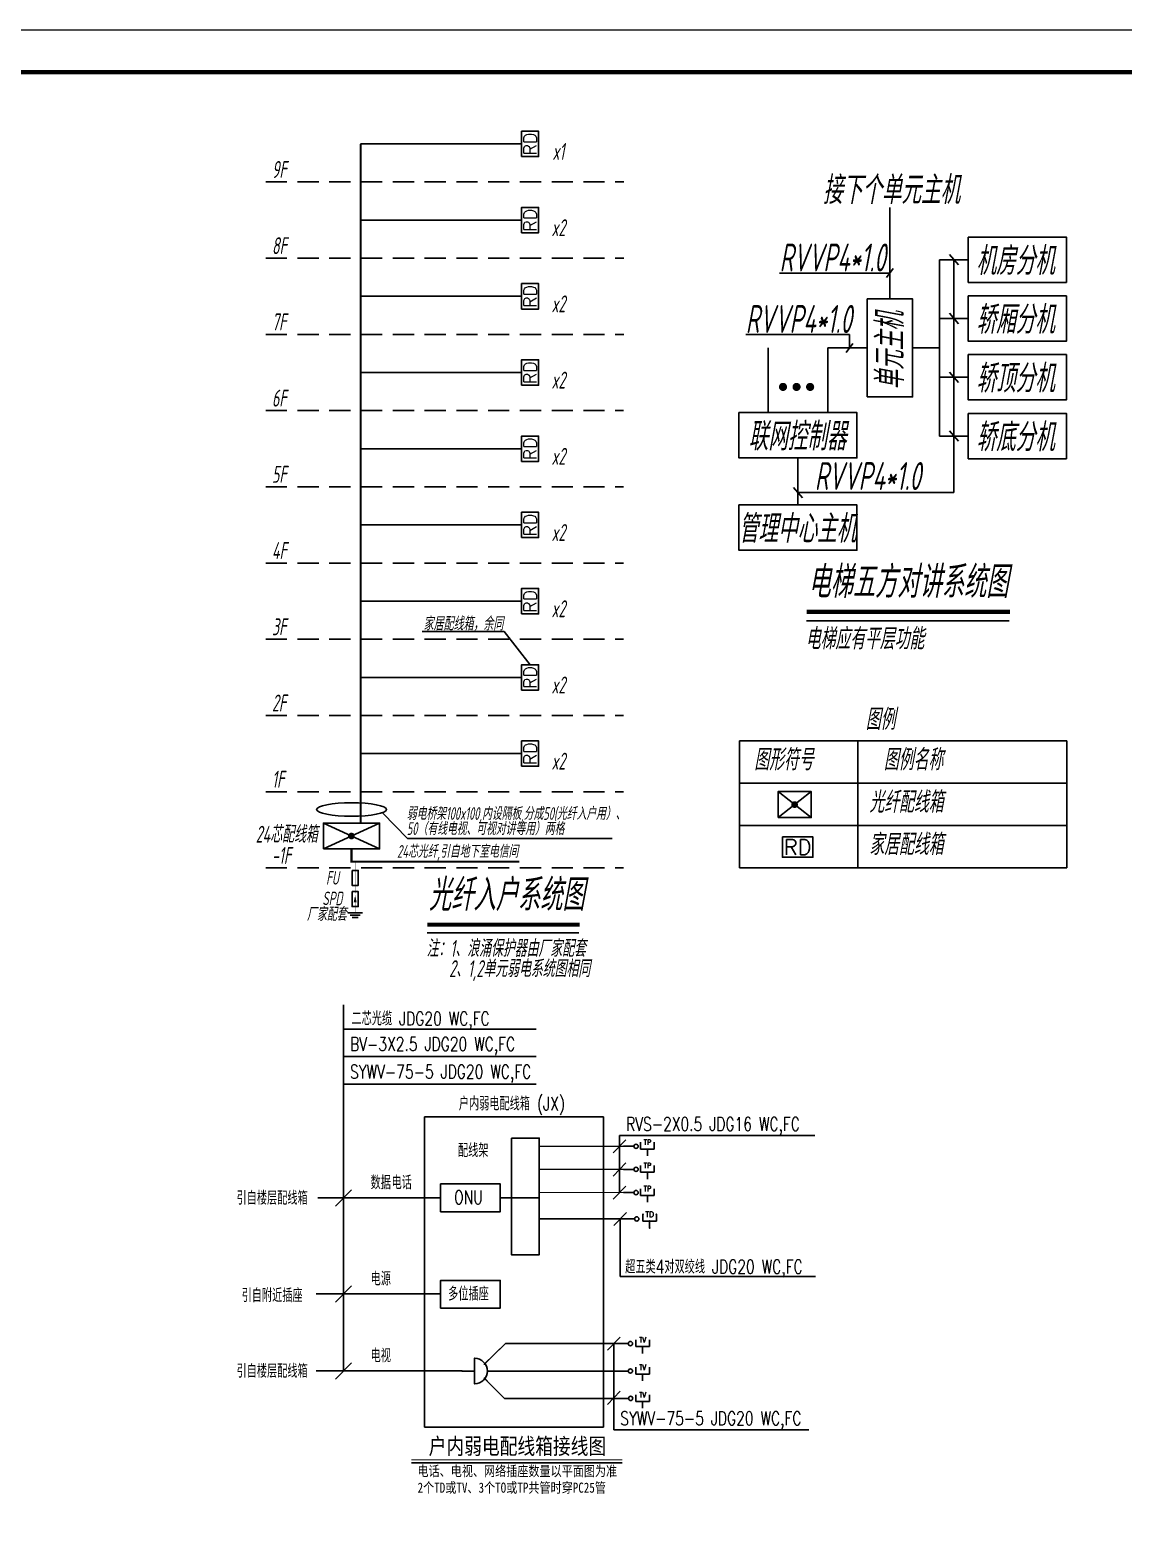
# Model space of a CAD drawing. Extents: x 3002737 to 4077523, y -995787 to -7267.
# Drawn here: x 3611854 to 3637669, y -674562 to -639387 of the extents above; entities that cross this region are included whole.
import ezdxf
from ezdxf.enums import TextEntityAlignment as Align

# ---------------------------------------------------------------- set-up
doc = ezdxf.new("R2010")
doc.units = 0
doc.header["$LTSCALE"] = 1000
doc.header["$MEASUREMENT"] = 0
doc.linetypes.add('DASHED', pattern=[0.75, 0.5, -0.25])
doc.layers.get('0').update_dxf_attribs({"linetype": 'CONTINUOUS'})
for name, color, linetype in [('DIM-照明', 7, 'CONTINUOUS'), ('EQUIP-通讯', 3, 'CONTINUOUS'), ('T-消防设备', 3, 'CONTINUOUS'), ('T-通用', 7, 'CONTINUOUS'), ('TEL_TEXT', 7, 'CONTINUOUS'), ('WIRE-照明', 2, 'CONTINUOUS'), ('WIRE-通讯', 4, 'CONTINUOUS'), ('照明平面导线层', 3, 'CONTINUOUS')]:
    doc.layers.add(name, color=color, linetype=linetype)
doc.layers.add('图框', color=147, linetype='CONTINUOUS', lineweight=20)
doc.styles.add('-黑体', font='simhei.ttf', dxfattribs={"width": 0.8})
doc.styles.add('1常用弱电', font='SIMPLEX.shx', dxfattribs={"width": 0.8, "height": 3.5, "bigfont": 'HZTXT.shx'})
doc.styles.add('_COMPLEX', font='COMPLEX', dxfattribs={"width": 0.6})
doc.styles.add('_TCH_LABEL', font='COMPLEX', dxfattribs={"bigfont": 'GBCBIG'})
doc.styles.add('DX', font='romans.shx', dxfattribs={"width": 0.8, "bigfont": 'hztxt.shx'})
doc.styles.add('HZTXT', font='gbeitc.shx', dxfattribs={"width": 0.8, "height": 400, "bigfont": 'hztxt.shx'})
doc.styles.get("Standard").update_dxf_attribs({"font": 'gbenor.shx', "bigfont": 'gbcbig.shx'})

# ---------------------------------------------------------------- blocks, each defined once
blk = doc.blocks.new('CNS-FXX')
blk.add_lwpolyline([(0, -307), (0, 307), (782, 307), (782, -307)], close=True)
at = {"layer": 'T-通用', "linetype": 'Continuous'}
for p, q in [((782, 307), (0, -307)), ((0, 307), (782, -307))]:
    blk.add_line(p, q, dxfattribs=at)
at = {"layer": 'T-通用', "linetype": 'Continuous', "const_width": 79.4}
blk.add_lwpolyline([(351, 0, 1), (431, 0, 1)], format="xyb", close=True, dxfattribs=at)
blk = doc.blocks.new('CNS-TC4')
at = {"color": 130}
blk.add_lwpolyline([(-300, 200), (300, 200), (300, -200), (-300, -200)], close=True, dxfattribs=at)
at = {"color": 7, "style": '1常用弱电'}
blk.add_text('RD', height=300, dxfattribs=at).set_placement((0, 0), align=Align.MIDDLE)
blk = doc.blocks.new('A$C4AE13D6C')
at = {"linetype": 'ByBlock'}
for p, q in [((877, 1052), (877, 3213)), ((955, 1768), (800, 1556)), ((2052, 1976), (2052, -2188)), ((2052, 1976), (2728, 1976)), ((2284, 2100), (2495, 1853)), ((2390, 1976), (2390, -3524)), ((-1726, 1662), (877, 1662)), ((2284, 712), (2495, 465)), ((2052, 588), (2728, 588)), ((-2525, 210), (-77, 210)), ((0, 0), (-154, -212)), ((-77, 210), (-77, -106)), ((-2000, -1633), (-2000, -106)), ((-588, -1633), (-588, -106)), ((-588, -106), (342, -106)), ((1412, -106), (2052, -106)), ((2284, -677), (2495, -924)), ((2052, -800), (2728, -800)), ((2284, -2065), (2495, -2312)), ((2052, -2188), (2728, -2188)), ((-1294, -3815), (-1294, -2703)), ((-1400, -3401), (-1188, -3648)), ((-1294, -3524), (2390, -3524))]:
    blk.add_line(p, q, dxfattribs=at)
for points in [[(2728, 2511), (5043, 2511), (5043, 1441), (2728, 1441)], [(2728, 1123), (5043, 1123), (5043, 53), (2728, 53)], [(342, -1264), (342, 1052), (1412, 1052), (1412, -1264)], [(2728, -265), (5043, -265), (5043, -1335), (2728, -1335)], [(-2688, -1633), (100, -1633), (100, -2703), (-2688, -2703)], [(2728, -1653), (5043, -1653), (5043, -2723), (2728, -2723)], [(-2688, -3815), (100, -3815), (100, -4885), (-2688, -4885)]]:
    blk.add_lwpolyline(points, close=True, dxfattribs=at)
at = {"layer": 'DIM-照明', "color": 7, "ltscale": 4}
blk.add_line((-1088, -6553), (3692, -6553), dxfattribs=at)
at = {"layer": 'DIM-照明', "const_width": 96}
for points in [[(-1694, -1027, 1), (-1598, -1027, 1)], [(-1374, -1027, 1), (-1278, -1027, 1)], [(-1054, -1027, 1), (-958, -1027, 1)]]:
    blk.add_lwpolyline(points, format="xyb", close=True, dxfattribs=at)
at = {"layer": 'DIM-照明', "color": 7, "ltscale": 4, "const_width": 98.5}
blk.add_lwpolyline([(-1089, -6337), (3716, -6337)], dxfattribs=at)
at = {"layer": 'DIM-照明', "color": 7, "style": 'HZTXT', "width": 0.7}
for s, p in [('接下个单元主机', (-705, 3623)), ('RVVP4*1.0', (-1728, 2029)), ('机房分机', (2916, 1949)), ('RVVP4*1.0', (-2527, 577)), ('轿厢分机', (2916, 560)), ('轿顶分机', (2916, -828)), ('联网控制器', (-2464, -2196)), ('轿底分机', (2916, -2216)), ('RVVP4*1.0', (-896, -3132)), ('管理中心主机', (-2697, -4378))]:
    blk.add_text(s, height=660, dxfattribs=at).set_placement(p, align=Align.MIDDLE_LEFT)
blk.add_text('单元主机', height=660, rotation=90, dxfattribs=at).set_placement((883, -1092), align=Align.MIDDLE_LEFT)
blk.add_text('电梯五方对讲系统图', height=750, dxfattribs=at).set_placement((-1055, -6009))
at = {"layer": 'DIM-照明', "style": 'HZTXT', "width": 0.7}
blk.add_text('电梯应有平层功能', height=500, dxfattribs=at).set_placement((-1116, -7226))
blk = doc.blocks.new('A$C34D655C4')
at = {"layer": 'T-消防设备', "linetype": 'Continuous'}
blk.add_lwpolyline([(-843, -223), (-843, 390), (483, 390), (483, -223)], close=True, dxfattribs=at)
at = {"layer": 'T-通用', "linetype": 'Continuous'}
for p, q in [((483, 390), (-843, -223)), ((-843, 390), (483, -223))]:
    blk.add_line(p, q, dxfattribs=at)
at = {"layer": 'T-通用', "linetype": 'Continuous', "const_width": 79.4}
blk.add_lwpolyline([(-220, 83, 1), (-141, 83, 1)], format="xyb", close=True, dxfattribs=at)
blk = doc.blocks.new('_LINKPT1')
blk.add_line((0, 0), (0, 0))
blk = doc.blocks.new('M_X40NMK')
for p, q in [((-0.5, 0.5), (-0.5, 1)), ((0.5, 0.5), (-0.5, 0.5)), ((0, 0.5), (0, 0)), ((0.5, 1), (0.5, 0.5))]:
    blk.add_line(p, q)
at = {"xscale": 0.002, "yscale": 0.002, "zscale": 0.002}
blk.add_blockref('_LINKPT1', (0, 0), dxfattribs=at)
at = {"style": '_COMPLEX', "width": 0.8, "flags": 8}
blk.add_attdef('$TEXT$', text='', height=0.4, dxfattribs=at).set_placement((0, 1), align=Align.MIDDLE_CENTER)
at = {"width": 0.8, "flags": 9}
blk.add_attdef('A', (0, 0), '', height=0.00002, dxfattribs=at)
blk = doc.blocks.new('00DX001_5-424')
blk.add_line((0, 0), (12.5, 0))
blk.add_circle((15, 0), 2.5)
blk = doc.blocks.new('$equip$00001382')
for p, q in [((-0.5, 0.5), (-0.5, 1)), ((0.5, 0.5), (-0.5, 0.5)), ((0, 0.5), (0, 0)), ((0.5, 1), (0.5, 0.5))]:
    blk.add_line(p, q)
for p in [(-0.5, 1), (0, 0.5), (0, 0), (0.5, 1)]:
    blk.add_point(p)
at = {"style": '_TCH_LABEL', "flags": 8}
blk.add_attdef('$TEXT$', text='', height=0.4, dxfattribs=at).set_placement((0, 1), align=Align.MIDDLE_CENTER)
at = {"style": '_TCH_LABEL', "flags": 9}
blk.add_attdef('A', (0, 0), '', height=0.00002, dxfattribs=at)
blk = doc.blocks.new('M_X41FTT')
for p, q in [((-0.5, 0.5), (-0.5, 1)), ((0.5, 0.5), (-0.5, 0.5)), ((0, 0.5), (0, 0)), ((0.5, 1), (0.5, 0.5))]:
    blk.add_line(p, q)
at = {"xscale": 0.002, "yscale": 0.002, "zscale": 0.002}
blk.add_blockref('_LINKPT1', (0, 0), dxfattribs=at)
at = {"style": '_COMPLEX', "width": 0.8, "flags": 8}
blk.add_attdef('$TEXT$', text='', height=0.4, dxfattribs=at).set_placement((0, 1), align=Align.MIDDLE_CENTER)
at = {"width": 0.8, "flags": 9}
blk.add_attdef('A', (0, 0), '', height=0.00002, dxfattribs=at)
blk = doc.blocks.new('$equip$00001429')
for p, q in [((-0.5, 0.5), (0.5, 0.5)), ((0, 0), (0, 0.5))]:
    blk.add_line(p, q)
blk.add_arc((0, 0.5), 0.5, 0, 180)
for p in [(0, 1), (-0.5, 0.5), (0, 0), (0.5, 0.5)]:
    blk.add_point(p)
at = {"style": '_TCH_LABEL', "flags": 9}
blk.add_attdef('A', (0, 0), '', height=0.00002, dxfattribs=at)
blk = doc.blocks.new('DGASDGSDGASDGSAG')
for p, q in [((646042, -71350), (646045, -60539)), ((646045, -61255), (651729, -61255)), ((646045, -62071), (651729, -62071)), ((646045, -62886), (651729, -62886)), ((648435, -73008), (648435, -63847)), ((648435, -63847), (653720, -63847)), ((653720, -63847), (653720, -73008)), ((654003, -64913), (654375, -64525)), ((654191, -64396), (654189, -66085)), ((654191, -64396), (659951, -64396)), ((654003, -65594), (654375, -65206)), ((654003, -66279), (654375, -65892)), ((645289, -66234), (648905, -66234)), ((645810, -66484), (646275, -66000)), ((650666, -66234), (650996, -66234)), ((654024, -67056), (654396, -66669)), ((651838, -66860), (654322, -66860)), ((654212, -68563), (654210, -66862)), ((654213, -68349), (654212, -68348)), ((654324, -68563), (654212, -68563)), ((654213, -68563), (659972, -68563)), ((645810, -69323), (646275, -68839)), ((645239, -69073), (648905, -69073)), ((653838, -70736), (654210, -70348)), ((650188, -71159), (650819, -70542)), ((650819, -70542), (654447, -70542)), ((654019, -70542), (654019, -73083)), ((645810, -71592), (646275, -71107)), ((645239, -71342), (649529, -71342)), ((650188, -71550), (650789, -72161)), ((650288, -71351), (654447, -71351)), ((653838, -72336), (654210, -71949)), ((650789, -72161), (654441, -72161)), ((653720, -73008), (648435, -73008)), ((654019, -73083), (659779, -73083)), ((648049, -74062), (654271, -74062))]:
    blk.add_line(p, q)
for points in [[(650996, -64473), (651817, -64473), (651817, -66234), (650996, -66234)], [(648905, -66650), (648905, -65830), (650666, -65830), (650666, -66650)], [(650996, -66234), (651817, -66234), (651817, -67921), (650996, -67921)], [(648905, -69495), (648905, -68674), (650666, -68674), (650666, -69495)]]:
    blk.add_lwpolyline(points, close=True)
for points, const_width in [([(651817, -64717), (654613, -64717)], 35), ([(651817, -65398), (654613, -65398)], 35), ([(645289, -66234), (648905, -66234)], 35), ([(651817, -66083), (654613, -66083)], 35), ([(651838, -66860), (654634, -66860)], 35), ([(645239, -69073), (648435, -69073)], 35), ([(650188, -71159), (650819, -70542)], 35), ([(650819, -70542), (654447, -70542)], 35), ([(645239, -71342), (649538, -71351)], 35), ([(650188, -71550), (650789, -72161)], 35), ([(650288, -71351), (654447, -71351)], 35), ([(650789, -72161), (654454, -72160)], 35), ([(648049, -73972), (654271, -73972)], 30)]:
    blk.add_lwpolyline(points, dxfattribs=dict(const_width=const_width))
at = {"xscale": 400, "yscale": 400, "zscale": 400}
for name, p, values in [('M_X40NMK', (655012, -64997), {'$TEXT$': 'TP'}), ('M_X40NMK', (655012, -65683), {'$TEXT$': 'TP'}), ('M_X40NMK', (655012, -66368), {'$TEXT$': 'TP'}), ('M_X41FTT', (654871, -70832), {'$TEXT$': 'TV'}), ('M_X41FTT', (654871, -71642), {'$TEXT$': 'TV'}), ('M_X41FTT', (654871, -72451), {'$TEXT$': 'TV'})]:
    blk.add_blockref(name, p, dxfattribs=at).add_auto_attribs(values)
at = {"xscale": 25, "yscale": 25, "zscale": 25}
for p in [(654301, -64717), (654301, -65398), (654301, -66083), (654322, -66860), (654134, -70541), (654134, -71351), (654141, -72160)]:
    blk.add_blockref('00DX001_5-424', p, dxfattribs=at)
at = {"ltscale": 0.5, "xscale": 400, "yscale": 400, "zscale": 400}
blk.add_blockref('$equip$00001382', (655077, -67125), dxfattribs=at).add_auto_attribs({'$TEXT$': 'TD'})
at = {"xscale": 750, "yscale": 750, "zscale": 750, "rotation": 270}
blk.add_blockref('$equip$00001429', (649538, -71351), dxfattribs=at)
at = {"style": 'DX', "width": 0.75}
for s, p in [('二芯光缆 JDG20 WC,FC', (646277, -61146)), ('BV-3X2.5 JDG20 WC,FC', (646235, -61900)), ('SYWV-75-5 JDG20 WC,FC', (646235, -62716)), ('RVS-2X0.5 JDG16 WC,FC', (654381, -64259)), ('超五类4对双绞线 JDG20 WC,FC', (654355, -68473)), ('SYWV-75-5 JDG20 WC,FC', (654209, -72946))]:
    blk.add_text(s, height=400, dxfattribs=at).set_placement(p)
for s, height, style, width, p in [('户内弱电配线箱 (JX)', 400, 'DX', 0.75, (651011, -63659)), ('配线架', 400, 'DX', 0.75, (649871, -65038)), ('数据', 400, 'DX', 0.75, (647142, -65988)), ('电话', 400, 'DX', 0.75, (647761, -65986)), ('引自楼层配线箱', 400, 'DX', 0.75, (643936, -66443)), ('ONU', 400, 'DX', 0.75, (649730, -66426)), ('电源', 400, 'DX', 0.75, (647142, -68827)), ('引自附近插座', 400, 'DX', 0.75, (643936, -69318)), ('多位插座', 400, 'DX', 0.75, (649730, -69271)), ('电视', 400, 'DX', 0.75, (647142, -71096)), ('引自楼层配线箱', 400, 'DX', 0.75, (643936, -71551)), ('户内弱电配线箱接线图', 480, '-黑体', 0.8, (651175, -73808)), ('电话、电视、网络插座数量以平面图为准', 300, '-黑体', 0.8, (651171, -74453)), ('2个TD或TV、3个TO或TP共管时穿PC25管', 300, '-黑体', 0.8, (651008, -74944))]:
    blk.add_text(s, height=height, dxfattribs=dict(style=style, width=width)).set_placement(p, align=Align.CENTER)

msp = doc.modelspace()

# ---------------------------------------------------------------- linework, layer by layer
at = {"layer": 'DIM-照明', "color": 84, "linetype": 'DASHED'}
for p, q in [((3617425.4, -642980.9), (3625876.6, -642980.9)), ((3617425.4, -644780.9), (3625876.1, -644780.9)), ((3617425.4, -646580.9), (3625875.6, -646580.9)), ((3617425.4, -648380.9), (3625875.1, -648380.9)), ((3617425.4, -650180.9), (3625872.7, -650180.9)), ((3617425.4, -651980.9), (3625872.7, -651980.9)), ((3617425.4, -653780.9), (3625872.7, -653780.9)), ((3617425.4, -655580.9), (3625872.7, -655580.9)), ((3617425.4, -657380.9), (3625872.7, -657380.9)), ((3617425.4, -659180.9), (3625872.7, -659180.9))]:
    msp.add_line(p, q, dxfattribs=at)
at = {"layer": 'DIM-照明', "color": 7}
for p, q in [((3621120.9, -653596.6), (3623050.4, -653596.6)), ((3621120.9, -653596.6), (3623050.4, -653596.6)), ((3623050.4, -653596.6), (3623666.9, -654380.9)), ((3623050.4, -653596.6), (3623666.9, -654380.9)), ((3623050.4, -653596.6), (3623666.9, -654380.9)), ((3620769.7, -658489.5), (3620183.4, -657882.7)), ((3620769.7, -658489.5), (3625602.8, -658489.5))]:
    msp.add_line(p, q, dxfattribs=at)
at = {"layer": 'DIM-照明'}
for p, q in [((3628609.5, -656180.3), (3628609.5, -659180.3)), ((3628609.5, -656180.3), (3636340.5, -656180.3)), ((3631404, -656180.3), (3631404, -659180.3)), ((3636340.5, -656180.3), (3636340.5, -659180.3)), ((3628609.5, -657180.3), (3636340.5, -657180.3)), ((3628609.5, -658180.3), (3636340.5, -658180.3)), ((3628609.5, -659180.3), (3636340.5, -659180.3))]:
    msp.add_line(p, q, dxfattribs=at)
at = {"layer": 'DIM-照明', "color": 7, "ltscale": 4}
msp.add_line((3621238.1, -660716.5, 0), (3624814.6, -660716.5, 0), dxfattribs=at)
at = {"layer": 'DIM-照明', "color": 7, "ltscale": 4, "const_width": 98.5, "elevation": 0}
msp.add_lwpolyline([(3621237.1, -660522.4), (3624836.3, -660522.4)], dxfattribs=at)
at = {"layer": 'DIM-照明', "color": 7, "extrusion": (0, 0, -1)}
msp.add_ellipse((3619452.3, -657800.3), major_axis=(825.2, 0), ratio=0.1943547, start_param=-1.5707963, end_param=4.712389, dxfattribs=at)
at = {"layer": 'EQUIP-通讯', "linetype": 'Continuous'}
for p, q in [((3619664.8, -642080.9), (3623466.9, -642080.9)), ((3619664.8, -643880.9), (3623466.9, -643880.9)), ((3619664.8, -645680.9), (3623466.9, -645680.9)), ((3619664.8, -647480.9), (3623466.9, -647480.9)), ((3619664.8, -649280.9), (3623466.9, -649280.9)), ((3619664.8, -651080.9), (3623466.9, -651080.9)), ((3619664.8, -652880.9), (3623466.9, -652880.9)), ((3619664.8, -654680.9), (3623466.9, -654680.9)), ((3619664.8, -656480.9), (3623466.9, -656480.9)), ((3619362.2, -660243.1), (3619710.2, -660243.1)), ((3619415.8, -660298.2), (3619656, -660298.2)), ((3619464.7, -660353.2), (3619606.7, -660353.2))]:
    msp.add_line(p, q, dxfattribs=at)
at = {"layer": 'EQUIP-通讯', "linetype": 'Continuous', "const_width": 14.2, "elevation": 0}
for points in [[(3619536.2, -659032.3), (3619536.2, -659784.6)], [(3619536.2, -659945.5), (3619536.2, -660243.1)]]:
    msp.add_lwpolyline(points, dxfattribs=at)
at = {"layer": 'EQUIP-通讯', "linetype": 'Continuous', "elevation": 0}
for points in [[(3619462.8, -659238), (3619609.6, -659238), (3619609.6, -659592.3), (3619462.8, -659592.3)], [(3619462.8, -659739.6), (3619609.6, -659739.6), (3619609.6, -660093.9), (3619462.8, -660093.9)]]:
    msp.add_lwpolyline(points, close=True, dxfattribs=at)
msp.add_lwpolyline([(3619536.2, -659827, 0, 70.8, 0), (3619536.2, -659995.2, 70.8, 70.8, 0)], format="xyseb", dxfattribs=at)
at = {"layer": 'WIRE-通讯', "linetype": 'Continuous', "const_width": 50, "elevation": 0}
for points in [[(3619664.8, -658120.4), (3619664.8, -642080.9)], [(3619449, -658734), (3619449, -659032.3), (3623409.3, -659032.3)]]:
    msp.add_lwpolyline(points, dxfattribs=at)
at = {"layer": '图框'}
msp.add_lwpolyline([(3585551.8, -639386.6), (3669651.8, -639386.6), (3669651.8, -698786.6), (3585551.8, -698786.6)], close=True, dxfattribs=at)
at = {"layer": '图框', "const_width": 100}
msp.add_lwpolyline([(3668651.8, -697786.6), (3668651.8, -640386.6), (3588051.8, -640386.6), (3588051.8, -697786.6)], close=True, dxfattribs=at)

# ---------------------------------------------------------------- block references
at = {"layer": 'DIM-照明', "color": 7}
msp.add_blockref('A$C4AE13D6C', (3631283.2, -646793.8), dxfattribs=at)
at = {"layer": 'T-消防设备', "linetype": 'Continuous'}
msp.add_blockref('CNS-FXX', (3629520.1, -657685.1), dxfattribs=at)
at = {"layer": 'T-通用', "rotation": 90}
for p in [(3623666.9, -642080.9), (3623666.9, -643880.9), (3623666.9, -645680.9), (3623666.9, -647480.9), (3623666.9, -649280.9), (3623666.9, -651080.9), (3623666.9, -652880.9), (3623666.9, -654680.9), (3623666.9, -656480.9)]:
    msp.add_blockref('CNS-TC4', p, dxfattribs=at)
at = {"layer": 'T-通用', "xscale": 1.199999988079071, "yscale": 1.199999988079071, "zscale": 1.199999988079071}
msp.add_blockref('CNS-TC4', (3629984.8, -658687.7, 0), dxfattribs=at)
at = {"layer": 'TEL_TEXT', "xscale": 0.8, "yscale": 0.8, "zscale": 0.8}
msp.add_blockref('DGASDGSDGASDGSAG', (3102426.9, -613981.3), dxfattribs=at)
at = {"layer": 'WIRE-照明'}
msp.add_blockref('A$C34D655C4', (3619629.2, -658510.6), dxfattribs=at)

# ---------------------------------------------------------------- texts
at = {"layer": 'DIM-照明', "color": 7, "style": 'HZTXT', "width": 0.7}
for s, height, p in [('x1', 400, (3624335.4, -642259.4)), ('x2', 400, (3624335.4, -644059.4)), ('x2', 400, (3624335.4, -645859.4)), ('x2', 400, (3624335.4, -647659.4)), ('x2', 400, (3624335.4, -649459.4)), ('x2', 400, (3624335.4, -651259.4)), ('x2', 400, (3624335.4, -653059.4)), ('x2', 400, (3624335.4, -654859.4)), ('x2', 400, (3624335.4, -656659.4)), ('24芯配线箱', 400, (3617917, -658363.2, -67051.2)), ('FU', 320, (3619001.1, -659414.6)), ('SPD', 320, (3618997.7, -659900.2))]:
    msp.add_text(s, height=height, dxfattribs=at).set_placement(p, align=Align.MIDDLE)
for s, height, p in [('家居配线箱，余同', 320, (3621149.5, -653571.9)), ('弱电桥架100x100,内设隔板,分成50(光纤入户用）、', 300, (3620754.3, -658045.6)), ('50（有线电视、可视对讲等用）两格', 300, (3620754.3, -658402.3)), ('24芯光纤,引自地下室电信间', 300, (3620526.3, -658940.3, 0)), ('光纤入户系统图', 750, (3621271.2, -660193.9, 0)), ('厂家配套', 320, (3618394.7, -660431.7, -61305))]:
    msp.add_text(s, height=height, dxfattribs=at).set_placement(p)
at = {"layer": 'DIM-照明', "style": 'HZTXT', "width": 0.7}
for s, p in [('图例', (3631587.1, -655921.7)), ('图形符号', (3628954.2, -656874.8)), ('图例名称', (3632013.8, -656874.8)), ('光纤配线箱', (3631672.3, -657874.8)), ('家居配线箱', (3631672.3, -658874.8))]:
    msp.add_text(s, height=500, dxfattribs=at).set_placement(p)
at = {"layer": '照明平面导线层', "color": 7, "style": 'HZTXT', "width": 0.7}
for s, p in [('9F', (3617571.7, -642885.7)), ('8F', (3617571.7, -644685.7)), ('7F', (3617571.7, -646485.7)), ('6F', (3617571.7, -648285.7)), ('5F', (3617571.7, -650085.7)), ('4F', (3617571.7, -651885.7)), ('3F', (3617571.7, -653685.7)), ('2F', (3617571.7, -655485.7)), ('1F', (3617571.7, -657285.7)), ('-1F', (3617571.7, -659085.7)), ('注：1、浪涌保护器由厂家配套', (3621219.4, -661280.6, 65482.4)), ('2、1,2单元弱电系统图相同', (3621753.1, -661759.7, 65482.4))]:
    msp.add_text(s, height=400, dxfattribs=at).set_placement(p)

doc.saveas('drawing.dxf')
